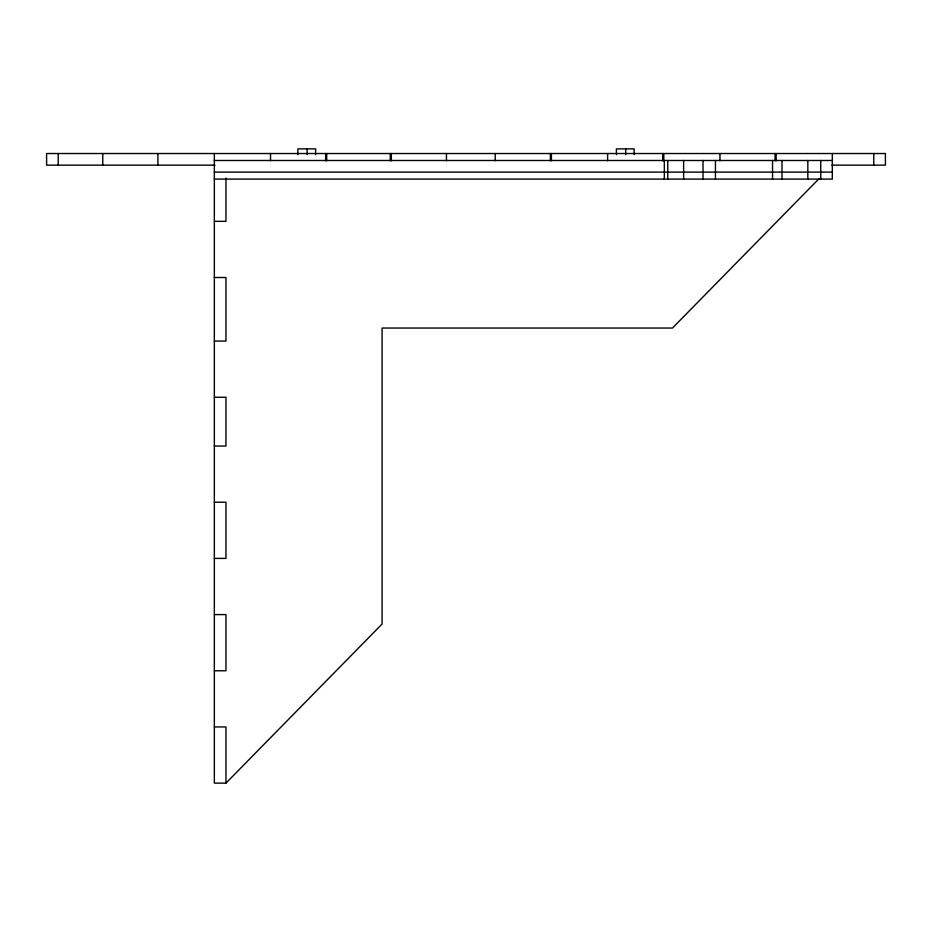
<?xml version="1.0" encoding="UTF-8"?>
<svg xmlns="http://www.w3.org/2000/svg" width="932" height="932" viewBox="0 0 932 932"><rect width="100%" height="100%" fill="white"/><g stroke="black" fill="none" stroke-linecap="round" stroke-linejoin="round"><path stroke-width="1.4" d="M214.337 153.524L214.337 783.125L225.963 783.125L382.085 624.009L382.085 328.041L672.485 328.041L819.088 178.629M214.337 160.49L832.323 160.49M215.024 165.139L46.6 165.139L46.6 153.524L885.4 153.524L885.4 165.139L831.857 165.139M214.337 172.105L832.323 172.105M214.337 179.084L832.323 179.084L832.323 153.524M214.337 221.327L225.963 221.327L225.963 178.105M214.337 277.503L225.963 277.503L225.963 341.077L214.337 341.077M214.337 397.253L225.963 397.253L225.963 446.044L214.337 446.044M214.337 502.22L225.963 502.22L225.963 558.396L214.337 558.396M214.337 614.584L225.963 614.584L225.963 670.76L214.337 670.76M214.337 726.937L225.963 726.937L225.963 783.125M873.785 153.524L873.785 165.139M820.754 160.49L820.754 179.084M807.834 160.49L807.834 179.084M781.995 160.49L781.995 179.084M776.146 153.524L776.146 160.782M775.086 153.524L775.086 160.782M772.535 160.49L772.535 179.084M719.958 153.524L719.958 160.782M715.45 160.49L715.45 179.084M703.019 160.49L703.019 179.084M683.622 160.49L683.622 179.084M667.766 160.49L667.766 179.084M664.33 160.49L664.33 179.084M663.782 153.524L663.782 160.782M662.722 153.524L662.722 160.782M634.133 154.689L634.133 148.875L616.39 148.875L616.39 154.689M625.687 148.875L625.687 154.689M607.606 153.524L607.606 160.782M551.418 153.524L551.418 160.782M550.369 153.524L550.369 160.782M495.242 153.524L495.242 160.782M446.451 153.524L446.451 160.782M391.335 153.524L391.335 160.782M390.275 153.524L390.275 160.782M326.701 153.524L326.701 160.782M325.641 153.524L325.641 160.782M315.61 154.689L315.61 148.875L297.867 148.875L297.867 154.689M307.164 148.875L307.164 154.689M270.525 153.524L270.525 160.782M157.904 153.524L157.904 165.139M102.776 153.524L102.776 165.139M58.215 153.524L58.215 165.139"/></g></svg>
